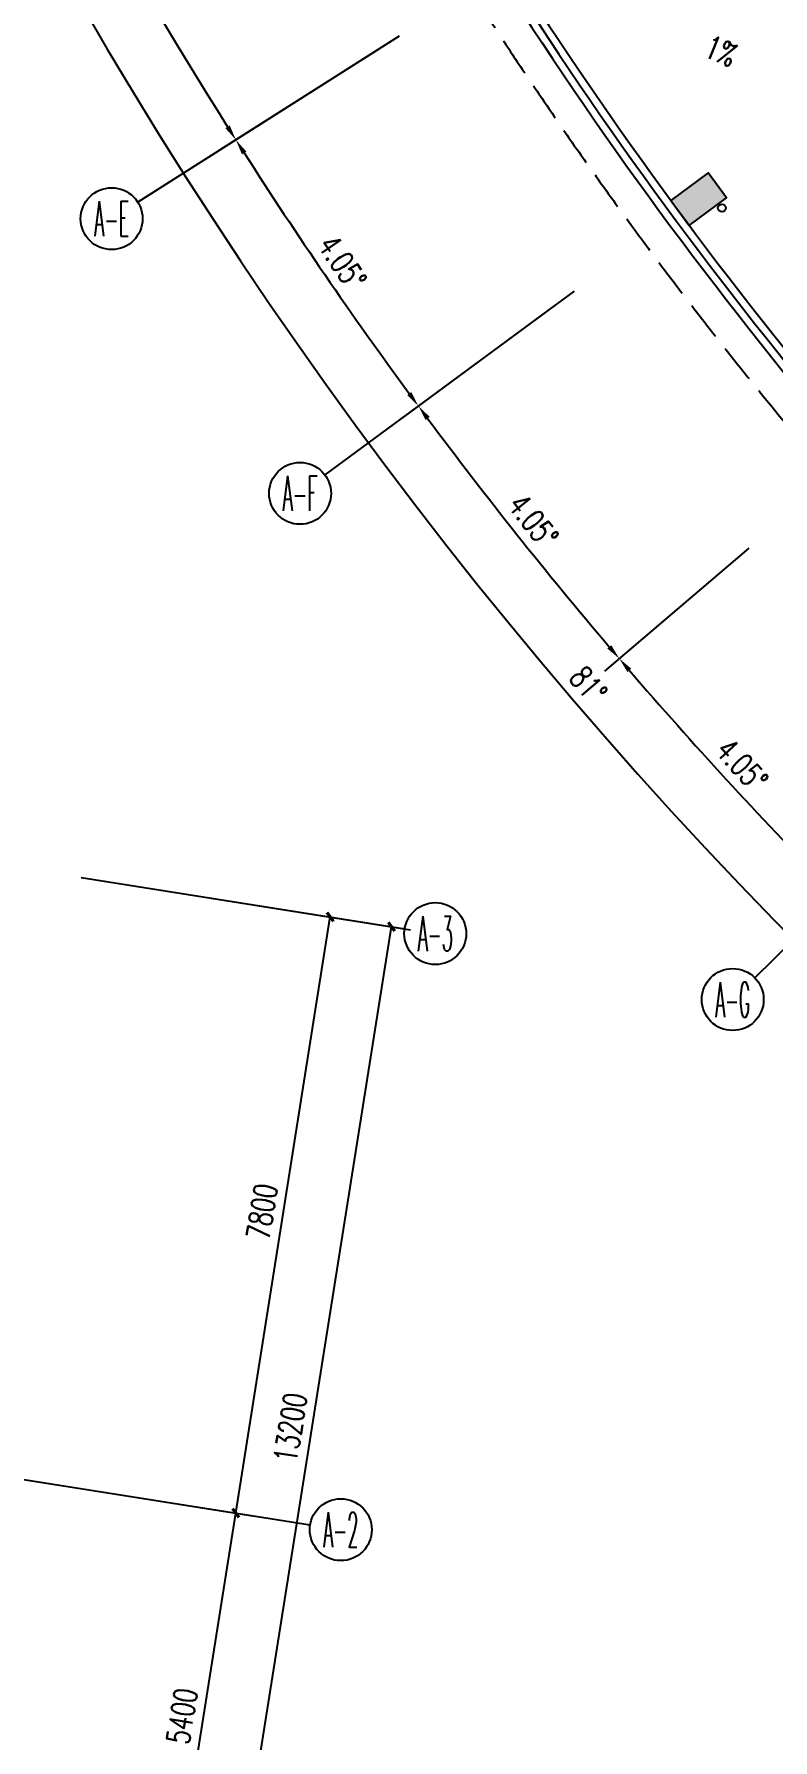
# Model space of a CAD drawing. Extents: x 13680 to 1640314, y -473492 to 65390.
# Drawn here: x 1469200 to 1478739, y -439774 to -417729 of the extents above; entities that cross this region are included whole.
import ezdxf
from ezdxf.enums import TextEntityAlignment as Align

# ---------------------------------------------------------------- set-up
doc = ezdxf.new("R2010")
doc.units = 0
doc.header["$LTSCALE"] = 1000
doc.header["$MEASUREMENT"] = 0
doc.linetypes.add('DASH', pattern=[0.35, 0.25, -0.1])
for name, color, linetype in [('AXIS', 1, 'Continuous'), ('AXIS_TEXT', 7, 'Continuous'), ('COLUMN', 255, 'Continuous'), ('DIM_SYMB', 3, 'Continuous'), ('HATCH', 8, 'Continuous'), ('LINE', 123, 'Continuous'), ('PUB_HATCH', 8, 'Continuous'), ('PUB_TEXT', 7, 'Continuous'), ('VPIPE-雨水', 4, 'DASH'), ('WALL', 255, 'Continuous'), ('WINDOW', 2, 'Continuous')]:
    doc.layers.add(name, color=color, linetype=linetype)
doc.styles.add('_HZTXT', font='txt.shx', dxfattribs={"width": 0.8, "bigfont": 'HZTXT.shx'})
doc.styles.add('_TCH_AXIS', font='COMPLEX', dxfattribs={"bigfont": 'GBCBIG'})
doc.styles.add('_TCH_DIM', font='SIMPLEX', dxfattribs={"bigfont": 'GBCBIG'})
doc.styles.add('_TCH_DIM_T3', font='SIMPLEX', dxfattribs={"width": 0.705882, "bigfont": 'GBCBIG'})
doc.linetypes.add('FENCELINE1', pattern='A,0.25,-0.1,[133,ltypeshp.shx,S=0.1,R=0,X=-0.1,Y=0],-0.1,1', length=1.45)
doc.dimstyles.new('_TCH_ARCH&&100', dxfattribs={"dimtxt": 297.5, "dimasz": 100, "dimexe": 250, "dimexo": 300, "dimgap": 126.25, "dimtad": 1, "dimdec": 0, "dimzin": 0, "dimdsep": 46, "dimtxsty": '_TCH_DIM_T3', "dimblk": 'ARCHTICK', "dimcen": 0.09, "dimclrt": 7, "dimazin": 2, "dimtfac": 1, "dimtdec": 0, "dimtix": 1, "dimtmove": 2, "dimatfit": 3, "dimfxl": 1, "dimtolj": 1, "dimtzin": 0, "dimarcsym": 0})
doc.dimstyles.new('_TCH_ARROW&&100', dxfattribs={"dimtxt": 297.5, "dimasz": 200, "dimexe": 250, "dimexo": 300, "dimgap": 126.25, "dimtad": 1, "dimdec": 0, "dimzin": 0, "dimdsep": 46, "dimtxsty": '_TCH_DIM_T3', "dimcen": 0.09, "dimclrt": 7, "dimazin": 2, "dimtfac": 1, "dimtdec": 0, "dimtix": 1, "dimtmove": 2, "dimatfit": 3, "dimfxl": 1, "dimtolj": 1, "dimtzin": 0, "dimarcsym": 0})

# ---------------------------------------------------------------- blocks, each defined once
blk = doc.blocks.new('_ArchTick')
at = {"color": 0, "linetype": 'ByBlock', "const_width": 0.4}
blk.add_lwpolyline([(-0.5, -0.5), (0.5, 0.5)], dxfattribs=at)
blk = doc.blocks.new('*D349')
at = {"layer": 'AXIS', "color": 0, "lineweight": -2, "transparency": 16777216}
for p, q in [((1548889, -452505), (1552296, -453045)), ((1551204, -458339), (1552049, -453005)), ((1548044, -457838), (1551451, -458378))]:
    blk.add_line(p, q, dxfattribs=at)
at = {"layer": 'Defpoints', "color": 0, "transparency": 16777216}
for p in [(1548592, -452458), (1552049, -453005), (1547748, -457791)]:
    blk.add_point(p, dxfattribs=at)
at = {"layer": 'AXIS', "color": 0, "lineweight": -2, "transparency": 16777216, "xscale": 100, "yscale": 100, "zscale": 100}
for p, rotation in [((1552049, -453005), 80.99988415222704), ((1551204, -458339), 260.999884152227)]:
    blk.add_blockref('_ArchTick', p, dxfattribs=dict(at, rotation=rotation))
at = {"layer": 'AXIS', "color": 7, "transparency": 16777216, "insert": (1551355, -455629), "char_height": 297.5, "attachment_point": 5, "rotation": 80.9999, "style": '_TCH_DIM_T3'}
blk.add_mtext('\\A1;5400', dxfattribs=at)
blk = doc.blocks.new('*D350')
at = {"layer": 'AXIS', "color": 0, "lineweight": -2, "transparency": 16777216}
for p, q in [((1550109, -444801), (1553516, -445341)), ((1552049, -453005), (1553269, -445301)), ((1548889, -452505), (1552296, -453045))]:
    blk.add_line(p, q, dxfattribs=at)
at = {"layer": 'Defpoints', "color": 0, "transparency": 16777216}
for p in [(1549813, -444754), (1553269, -445301), (1548592, -452458)]:
    blk.add_point(p, dxfattribs=at)
at = {"layer": 'AXIS', "color": 0, "lineweight": -2, "transparency": 16777216, "xscale": 100, "yscale": 100, "zscale": 100}
for p, rotation in [((1553269, -445301), 80.99988415222906), ((1552049, -453005), 260.9998841522291)]:
    blk.add_blockref('_ArchTick', p, dxfattribs=dict(at, rotation=rotation))
at = {"layer": 'AXIS', "color": 7, "transparency": 16777216, "insert": (1552388, -449110), "char_height": 297.5, "attachment_point": 5, "rotation": 80.9999, "style": '_TCH_DIM_T3'}
blk.add_mtext('\\A1;7800', dxfattribs=at)
blk = doc.blocks.new('*D351')
at = {"layer": 'AXIS', "color": 0, "lineweight": -2, "transparency": 16777216}
for p, q in [((1550109, -444801), (1554307, -445466)), ((1551995, -458464), (1554060, -445427)), ((1548044, -457838), (1552242, -458503))]:
    blk.add_line(p, q, dxfattribs=at)
at = {"layer": 'Defpoints', "color": 0, "transparency": 16777216}
for p in [(1549813, -444754), (1554060, -445427), (1547748, -457791)]:
    blk.add_point(p, dxfattribs=at)
at = {"layer": 'AXIS', "color": 0, "lineweight": -2, "transparency": 16777216, "xscale": 100, "yscale": 100, "zscale": 100}
for p, rotation in [((1554060, -445427), 80.99988415222772), ((1551995, -458464), 260.9998841522277)]:
    blk.add_blockref('_ArchTick', p, dxfattribs=dict(at, rotation=rotation))
at = {"layer": 'AXIS', "color": 7, "transparency": 16777216, "insert": (1552755, -451902), "char_height": 297.5, "attachment_point": 5, "rotation": 80.9999, "style": '_TCH_DIM_T3'}
blk.add_mtext('\\A1;13200', dxfattribs=at)
blk = doc.blocks.new('yg')
at = {"layer": 'VPIPE-雨水', "linetype": 'Continuous'}
blk.add_circle((397873, 266724), 50, dxfattribs=at)
blk = doc.blocks.new('*D378')
at = {"layer": 'AXIS', "color": 0, "lineweight": -2, "transparency": 16777216}
for p, q in [((1584197, -427019), (1581964, -428027)), ((1588007, -434080), (1585938, -435393))]:
    blk.add_line(p, q, dxfattribs=at)
blk.add_arc((1635964, -403645), 59000, 204.49413, 212.20578, dxfattribs=at)
at = {"layer": 'AXIS', "color": 0, "transparency": 16777216}
for points in [[(1582244, -428120), (1582305, -428093), (1582192, -427925)], [(1586070, -435072), (1586014, -435108), (1586149, -435259)]]:
    blk.add_solid(points, dxfattribs=at)
at = {"layer": 'Defpoints', "color": 0, "transparency": 16777216}
for p in [(1635964, -403645), (1584470, -426896), (1583395, -430431), (1588260, -433920)]:
    blk.add_point(p, dxfattribs=at)
at = {"layer": 'AXIS', "color": 7, "transparency": 16777216, "insert": (1584283, -431531), "char_height": 297.5, "attachment_point": 5, "rotation": 298.35, "style": '_TCH_DIM_T3'}
blk.add_mtext('\\A1;8.1°', dxfattribs=at)
blk = doc.blocks.new('*D379')
at = {"layer": 'AXIS', "color": 0, "lineweight": -2, "transparency": 16777216}
for p, q in [((1588007, -434080), (1585938, -435393)), ((1590276, -437391), (1588305, -438847))]:
    blk.add_line(p, q, dxfattribs=at)
blk.add_arc((1635964, -403645), 59000, 212.59422, 216.25576, dxfattribs=at)
at = {"layer": 'AXIS', "color": 0, "transparency": 16777216}
for points in [[(1586228, -435446), (1586285, -435410), (1586149, -435259)], [(1588415, -438518), (1588361, -438557), (1588506, -438698)]]:
    blk.add_solid(points, dxfattribs=at)
at = {"layer": 'Defpoints', "color": 0, "transparency": 16777216}
for p in [(1635964, -403645), (1588260, -433920), (1586908, -436424), (1590517, -437213)]:
    blk.add_point(p, dxfattribs=at)
at = {"layer": 'AXIS', "color": 7, "transparency": 16777216, "insert": (1587524, -436844), "char_height": 297.5, "attachment_point": 5, "rotation": 304.425, "style": '_TCH_DIM_T3'}
blk.add_mtext('\\A1;4.05°', dxfattribs=at)
blk = doc.blocks.new('*D380')
at = {"layer": 'AXIS', "color": 0, "lineweight": -2, "transparency": 16777216}
for p, q in [((1590276, -437391), (1588305, -438847)), ((1592774, -440534), (1590911, -442126))]:
    blk.add_line(p, q, dxfattribs=at)
blk.add_arc((1635964, -403645), 59000, 216.6442, 220.30638, dxfattribs=at)
at = {"layer": 'AXIS', "color": 0, "transparency": 16777216}
for points in [[(1588599, -438879), (1588652, -438839), (1588506, -438698)], [(1590997, -441789), (1590946, -441833), (1591101, -441963)]]:
    blk.add_solid(points, dxfattribs=at)
at = {"layer": 'Defpoints', "color": 0, "transparency": 16777216}
for p in [(1635964, -403645), (1590517, -437213), (1589345, -439807), (1593002, -440340)]:
    blk.add_point(p, dxfattribs=at)
at = {"layer": 'AXIS', "color": 7, "transparency": 16777216, "insert": (1589990, -440183), "char_height": 297.5, "attachment_point": 5, "rotation": 308.4753, "style": '_TCH_DIM_T3'}
blk.add_mtext('\\A1;4.05°', dxfattribs=at)
blk = doc.blocks.new('*D381')
at = {"layer": 'AXIS', "color": 0, "lineweight": -2, "transparency": 16777216}
for p, q in [((1592774, -440534), (1590911, -442126)), ((1595487, -443492), (1593741, -445211))]:
    blk.add_line(p, q, dxfattribs=at)
blk.add_arc((1635964, -403645), 59000, 220.69483, 224.35579, dxfattribs=at)
at = {"layer": 'AXIS', "color": 0, "transparency": 16777216}
for points in [[(1591206, -442137), (1591256, -442093), (1591101, -441963)], [(1593802, -444870), (1593755, -444916), (1593919, -445036)]]:
    blk.add_solid(points, dxfattribs=at)
at = {"layer": 'Defpoints', "color": 0, "transparency": 16777216}
for p in [(1635964, -403645), (1593002, -440340), (1592016, -443009), (1595700, -443282)]:
    blk.add_point(p, dxfattribs=at)
at = {"layer": 'AXIS', "color": 7, "transparency": 16777216, "insert": (1592685, -443338), "char_height": 297.5, "attachment_point": 5, "rotation": 312.5253, "style": '_TCH_DIM_T3'}
blk.add_mtext('\\A1;4.05°', dxfattribs=at)
blk = doc.blocks.new('*D388')
at = {"layer": 'AXIS', "color": 0, "lineweight": -2, "transparency": 16777216}
for p, q in [((1579164, -403645), (1575914, -403645)), ((1627079, -459746), (1626570, -462956))]:
    blk.add_line(p, q, dxfattribs=at)
blk.add_arc((1635964, -403645), 59800, 180.19165, 260.80826, dxfattribs=at)
at = {"layer": 'AXIS', "color": 0, "transparency": 16777216}
for points in [[(1576131, -403845), (1576198, -403845), (1576164, -403645)], [(1626417, -462645), (1626407, -462710), (1626610, -462709)]]:
    blk.add_solid(points, dxfattribs=at)
at = {"layer": 'Defpoints', "color": 0, "transparency": 16777216}
for p in [(1579464, -403645), (1635964, -403645), (1582682, -430794), (1627126, -459450)]:
    blk.add_point(p, dxfattribs=at)
at = {"layer": 'AXIS', "color": 7, "transparency": 16777216, "insert": (1590701, -442304), "char_height": 297.5, "attachment_point": 5, "rotation": 310.5, "style": '_TCH_DIM_T3'}
blk.add_mtext('\\A1;81°', dxfattribs=at)
blk = doc.blocks.new('_FZHK')
blk.add_lwpolyline([(-0.5, -0.5), (0.5, -0.5), (0.5, 0.5), (-0.5, 0.5)], close=True)
blk = doc.blocks.new('4FX')
at = {"layer": 'AXIS'}
for p, q in [((1550050.7, -444791.7), (1554230.4, -445453.7)), ((1550050.7, -444791.7), (1554230.4, -445453.7)), ((1548830.5, -452495.6), (1553010.2, -453157.7))]:
    blk.add_line(p, q, dxfattribs=at)
for centre in [(1554625.5, -445516.3), (1553405.3, -453220.2)]:
    blk.add_circle(centre, 400, dxfattribs=at)
at = {"layer": 'AXIS_TEXT', "style": '_TCH_AXIS', "width": 0.344262}
for s, p, p2 in [('A-3', (1554399.2, -445742.5), (1554851.8, -445742.5)), ('A-2', (1553179, -453446.5), (1553631.6, -453446.5))]:
    blk.add_text(s, height=452.55, dxfattribs=at).set_placement(p, p2, align=Align.FIT)
at = {"layer": 'WALL', "color": 2, "style": '_HZTXT', "width": 0.8, "flags": 8}
blk.add_attdef('北', text='', height=500, rotation=8, dxfattribs=at).set_placement((1496404.1, -399276.5), align=Align.MIDDLE)
at = {"layer": 'AXIS'}
for p1, p2, distance, picture, middle in [((1547747.6, -457791.4), (1549812.5, -444754), -4300, '*D351', (1552755.5, -451902.4)), ((1548592.3, -452457.9), (1549812.5, -444754), -3500, '*D350', (1552387.7, -449110.4)), ((1547747.6, -457791.4), (1548592.3, -452457.9), -3500, '*D349', (1551355.2, -455629.2))]:
    dim = blk.add_aligned_dim(p1=p1, p2=p2, distance=distance, dimstyle='_TCH_ARCH&&100', dxfattribs=at)
    dim.commit()
    dim.dimension.update_dxf_attribs({"geometry": picture, "text_midpoint": middle})
blk = doc.blocks.new('5FX')
at = {"layer": 'PUB_HATCH', "linetype": 'ByBlock'}
blk.add_hatch(color=256, dxfattribs=at).paths.add_polyline_path([(1592486.1, -436007.5), (1592248.4, -435685.8), (1591766.1, -436042, 0.0018248), (1592003.7, -436363.8)])
at = {"layer": 'AXIS'}
for p, q in [((1588259.9, -433919.5), (1584882.6, -436062.8)), ((1590517.2, -437213.1), (1587299.7, -439589.6)), ((1595700.4, -443281.8), (1592849.8, -446088))]:
    blk.add_line(p, q, dxfattribs=at)
for centre in [(1584544.9, -436277.2), (1586977.9, -439827.3), (1592564.7, -446368.6)]:
    blk.add_circle(centre, 400, dxfattribs=at)
at = {"layer": 'DIM_SYMB'}
blk.add_lwpolyline([(1592787.3, -434538.2, 0, 0, 0), (1592071.7, -434244.3, 80, 0, 0), (1591794.2, -434130.3, 0, 0, 0)], format="xyseb", dxfattribs=at)
at = {"layer": 'LINE', "linetype": 'DASH', "ltscale": 2}
blk.add_arc((1635964.4, -403645.3), 55400, 179.17262, 261.82632, dxfattribs=at)
at = {"layer": 'WINDOW', "linetype": 'FENCELINE1', "ltscale": 0.5}
blk.add_arc((1635942.9, -403663.7), 54871.6, 212.50006, 228.49994, dxfattribs=at)
at = {"layer": 'WINDOW'}
for centre, radius, start, end in [((1635942.9, -403663.7), 54971.6, 212.50006, 228.49994), ((1635964.4, -403645.3), 54800, 212.60911, 228.39089)]:
    blk.add_arc(centre, radius, start, end, dxfattribs=at)
at = {"layer": 'COLUMN', "xscale": 399.9999999999085, "yscale": 600.0000000000948, "zscale": 600.0000000000948, "rotation": 306.4499785940101}
blk.add_blockref('_FZHK', (1592125.9, -436024.9), dxfattribs=at)
at = {"layer": 'HATCH'}
blk.add_blockref('yg', (1194551.7, -702863.5), dxfattribs=at)
at = {"layer": 'AXIS_TEXT', "style": '_TCH_AXIS'}
for s, width, p, p2 in [('A-E', 0.333333, (1584318.6, -436503.4), (1584771.1, -436503.4)), ('A-F', 0.333333, (1586751.7, -440053.5), (1587204.2, -440053.5)), ('A-G', 0.323077, (1592338.5, -446594.9), (1592791, -446594.9))]:
    blk.add_text(s, height=452.55, dxfattribs=dict(at, width=width)).set_placement(p, p2, align=Align.FIT)
at = {"layer": 'PUB_TEXT', "style": '_TCH_DIM', "width": 0.705882}
blk.add_text('1%', height=297.5, rotation=337.67251, dxfattribs=at).set_placement((1592173.4, -434172.5))
at = {"layer": 'WALL', "color": 2, "style": '_HZTXT', "width": 0.8, "flags": 8}
blk.add_attdef('北', text='', height=500, rotation=8, dxfattribs=at).set_placement((1578097.3, -399276.5), align=Align.MIDDLE)
at = {"layer": 'AXIS'}
for base, p1, p2, picture, middle in [((1582682.2, -430793.9), (1579464.4, -403645.3), (1627125.8, -459449.7), '*D388', (1590701.2, -442303.7)), ((1583395, -430430.7), (1584470.1, -426895.8), (1588259.9, -433919.5), '*D378', (1584282.7, -431531.2)), ((1586907.7, -436424), (1588259.9, -433919.5), (1590517.2, -437213.1), '*D379', (1587524.1, -436844.1)), ((1589345.4, -439807), (1590517.2, -437213.1), (1593001.9, -440339.6), '*D380', (1589990, -440182.7)), ((1592016, -443009.4), (1593001.9, -440339.6), (1595700.4, -443281.8), '*D381', (1592685.3, -443338.5))]:
    dim = blk.add_angular_dim_3p(base=base, center=(1635964.4, -403645.3), p1=p1, p2=p2, dimstyle='_TCH_ARROW&&100', dxfattribs=at)
    dim.commit()
    dim.dimension.update_dxf_attribs({"geometry": picture, "text_midpoint": middle})

msp = doc.modelspace()

# ---------------------------------------------------------------- block references
for name, p in [('4FX', (-80245.639, 16162.546)), ('5FX', (-114344.346, 16162.546))]:
    msp.add_blockref(name, p)

doc.saveas('drawing.dxf')
